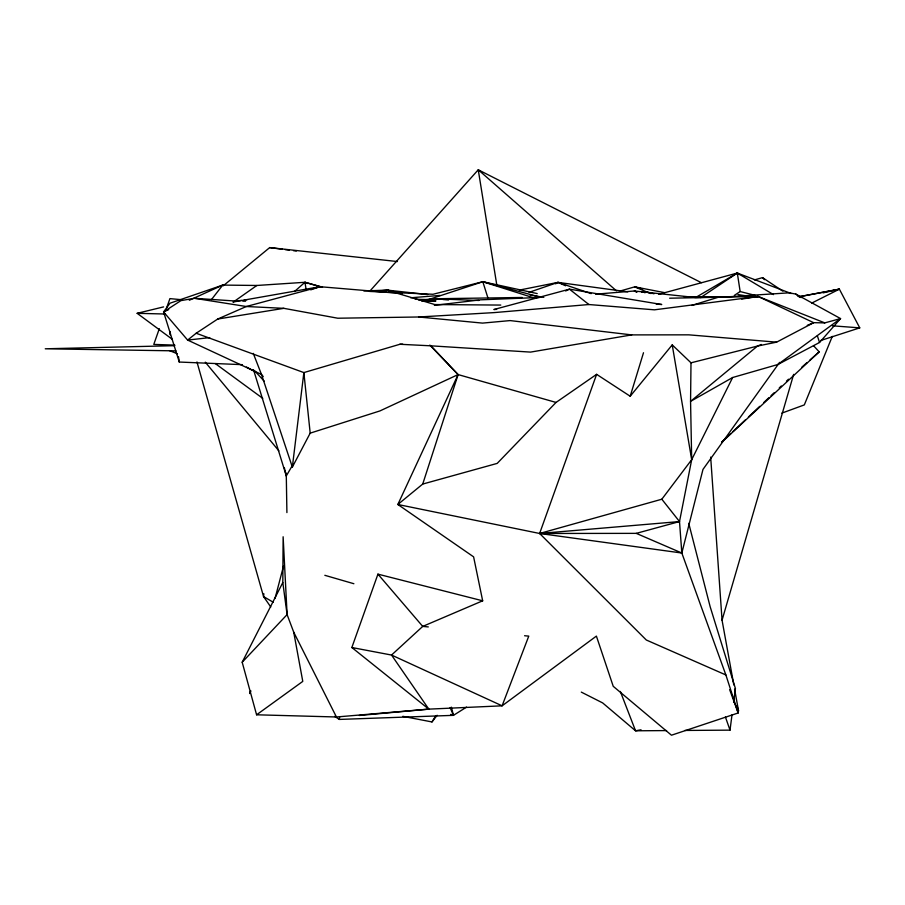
<?xml version="1.0" encoding="UTF-8"?>
<svg xmlns="http://www.w3.org/2000/svg" width="905" height="905" viewBox="0 0 905 905"><rect width="100%" height="100%" fill="white"/><g stroke="black" fill="none" stroke-linecap="round" stroke-linejoin="round"><path stroke-width="1.36" d="M336.422 716.986L256.59 714.792L242.189 662.234L287.1 614.597L282.812 582.515L283.129 536.767L287.1 614.597L293.718 632.165L336.422 716.986L428.8 709.135L502.105 705.821L596.395 636.102L613.228 686.307L671.465 735.211L738.175 712.97L725.878 674.96L681.827 553.023L679.508 521.563L691.692 459.672L690.56 401.379L691.001 362.815L672.223 344.884L630.197 396.243L596.621 374.342L556.043 402.431L497.196 463.394L422.726 484.062L397.849 504.481L473.609 556.858L482.67 600.807L422.726 626.407L391.537 655.05L351.853 647.516L377.939 574.143L482.67 600.807M263.875 593.782L263.559 596.587L270.765 606.972M253.276 353.38L261.477 374.432L292.349 467.093L303.865 372.589L399.897 344.273L402.702 344.149M466.573 707.099L453.45 715.346L339.33 719.43L339.68 716.681M684.893 730.448L730.018 730.143L731.998 714.893M733.627 702.427L735.437 688.569L710.142 606.655L688.75 523.35M399.897 344.273L430.904 345.823L458.1 374.58L397.849 504.481L539.629 533.475L681.827 553.023L702.981 469.412L779.612 362.373M275.041 598.476L283.616 565.704M250.549 690.877L249.814 693.558L250.821 690.934M733.819 684.904L722.054 620.185L793.651 374.365M630.197 396.243L643.5 352.735M422.726 484.062L458.1 374.58L429.841 345.088M159.314 328.707L153.782 344.409L174.767 345.11M166.69 307.768L169.914 298.616L182.109 299.759M725.878 674.96L646.306 640.005L539.629 533.475L596.621 374.342M832.295 336.377L804.319 404.908L781.852 413.121M661.827 499.221L679.508 521.563L636.26 533.362L539.629 533.475L661.827 499.221L691.692 459.672L732.643 377.509L777.802 364.523L819.545 342.475L840.564 318.583L795.8 294.057L788.99 292.835L730.312 296.67L684.282 297.044M242.189 662.234L282.812 582.515M292.349 467.093L310.189 433.144L303.865 372.589L196.17 333.244L187.629 340.076L163.59 311.931L169.993 303.209L222.743 285.086L256.862 285.471L304.951 282.292L322.35 287.179M286.908 512.592L286.297 475.917L292.598 465.113M402.849 716.33L431.968 721.941L435.644 715.968M211.453 299.589L222.743 285.086L189.315 300.256M431.968 721.941L437.16 715.278M370.134 290.822L478.247 169.789L701.364 282.677M721.681 442.206L730.935 433.484M732.993 431.538L745.335 419.909M748.412 417.001L759.725 406.345M763.843 402.465L768.979 397.623M771.037 395.689L774.114 392.781M779.262 387.928L781.32 385.994M786.456 381.152L788.515 379.206M721.67 442.375L819.195 351.853L813.538 345.699M294.442 291.557L304.951 282.292L322.519 287.292M801.83 367.159L806.932 362.656M809.998 359.952L819.195 351.853M223.23 285.81L269.701 247.597L397.453 261.556M777.802 364.523L840.564 318.583L824.794 322.881L813.686 322.678L807.294 325.336M256.59 714.792L302.779 681.397L293.718 632.165M233.139 302.146L256.862 285.471M700.628 297.587L737.315 273.05L791.242 293.537M734.306 295.426L740.154 291.557L755.121 295.347M196.17 333.244L217.709 319.035L246.318 306.512L319.985 286.704L396.888 293.186L434.796 304.555L500.782 305.076M242.438 364.67L179.28 362.045L163.59 311.931L180.91 300.63L194.383 298.288L235.922 301.06L241.454 300.392M555.613 283.842L558 282.383L627.765 291.851M695.99 297.315L737.315 273.05L773.481 294.611M732.643 377.509L690.56 401.379L757.485 346.072L761.32 344.477M691.001 362.815L757.485 346.072L776.603 342.158L813.686 322.678L758.152 296.478L669.632 298.209M811.661 303.118L839.376 289.159L859.75 327.87L820.846 340.45M565.636 290.969L569.46 289.159L661.736 304.51L656.238 304.125M384.885 291.218L387.295 290.12L427.692 294.555M163.59 311.931L168.737 309.589M427.352 299.962L482.818 281.726L537.208 293.582M233.332 301.976L319.985 286.704L310.732 289.849M529.074 292.326L558 282.383L591.18 293.639M310.189 433.144L379.93 410.927L458.1 374.58L556.043 402.431M691.771 305.426L719.328 296.931L695.798 297.553L634.303 290.991L595.569 294.182M620.411 290.946L634.677 286.862L664.666 292.654M754.397 279.928L762.542 277.62L782.893 291.195M430.678 299.838L434.592 298.763L522.253 297.474M172.018 339.092L137.164 313.322L163.59 306.897M658.75 294.306L737.315 273.05L739.679 274.543M754.148 297.406L758.152 296.478L824.794 322.881M823.064 292.881L839.376 289.159L799.624 296.602M754.046 297.36L758.152 296.478L654.451 309.827L588.895 304.533L494.062 312.61L418.732 316.988L337.769 318.221L283.842 308.334L246.318 306.512L194.383 298.288M644.53 292.688L647.222 292.134L654.01 293.763M519.368 290.086L558 282.383L565.602 285.776M799.206 296.75L839.376 289.159M641.045 729.792L635.548 730.799L602.685 702.936L581.304 692.11M776.603 342.158L688.841 334.839L631.713 334.895L530.545 352.102L430.904 345.823M217.709 319.035L283.842 308.334M741.681 299.091L758.152 296.478M244.226 300.053L246.997 299.713M434.389 305.37L480.385 299.827L539.64 297.474M209.7 337.622L187.629 340.076L261.477 374.432L263.242 376.604M419.128 300.392L434.592 298.763L478.96 300.471M378.912 290.98L387.295 290.12L402.058 293.673M359.387 715.47L428.8 709.135L391.537 655.05L502.105 705.821L528.769 636.125L524.583 635.74M539.629 533.475L679.508 521.563M410.655 297.779L440.068 295.415M496.63 309.374L493.859 309.533L569.46 289.159L588.895 304.533M363.844 290.957L387.295 290.12L391.254 291.093M174.71 345.676L45.25 348.798L175.932 350.869M422.137 301.127L435.972 300.913L422.183 301.026M641.634 292.213L647.222 292.134L651.068 293.571M666.566 730.584L635.548 730.799L620.332 691.443M242.789 301.161L245.538 301.207M450.645 715.289L453.45 715.346L451.357 707.144M137.164 313.322L165.185 314.012M415.225 299.25L431.809 299.691M369.545 291.433L432.975 294.272L482.818 281.726L540.624 297.27M832.453 325.811L859.75 327.87M434.592 298.763L438.778 299.136M442.964 299.498L448.541 299.996M428.303 626.916L422.726 626.407L377.939 574.143M418.732 316.988L482.523 323.108L510.126 320.585L631.713 334.895M689.904 297.021L692.676 297.293M269.701 247.597L282.303 249.237M285.098 249.61L289.306 250.153M293.503 250.696L296.297 251.058M737.971 294.566L748.933 296.297M530.059 295.041L543.815 297.338M642.708 289.012L634.677 286.862L647.222 292.134M324.838 575.309L353.878 583.725M532.581 297.485L482.818 281.726L487.863 297.734M450.803 714.35L453.45 715.346L450.113 707.563M797.825 296.037L801.773 297.53M169.518 350.642L177.391 353.753M387.295 290.12L391.198 291.715M636.26 533.362L681.827 553.023M307.462 283.503L304.951 282.292L306.275 290.505M246.432 367.034L255.052 371.627M273.31 602.255L263.559 596.587L196.962 361.943M334.658 716.341L339.33 719.43M215.311 363.584L262.755 398.358M795.8 294.057L800.246 297.496M351.853 647.516L428.8 709.135M616.429 290.822L478.247 169.789L496.868 285.437M762.542 277.62L764.465 279.69M254.746 370.926L264.271 381.22M205.288 362.17L278.887 450.871M729.668 689.701L738.175 712.97M725.437 717.043L730.018 730.143M817.373 335.857L819.545 342.475M253.491 369.693L286.297 475.917L286.161 473.1M736.919 705.696L738.571 711.058L734.566 689.033M284.328 467.67L286.297 475.917M672.223 344.884L691.692 459.672M737.315 273.05L740.154 291.557M178.489 356.627L179.28 362.045M170.038 332.192L170.321 334.884L170.287 332.135M710.674 457.082L722.054 620.185M636.86 291.942L634.303 290.991L636.837 292.032"/></g></svg>
